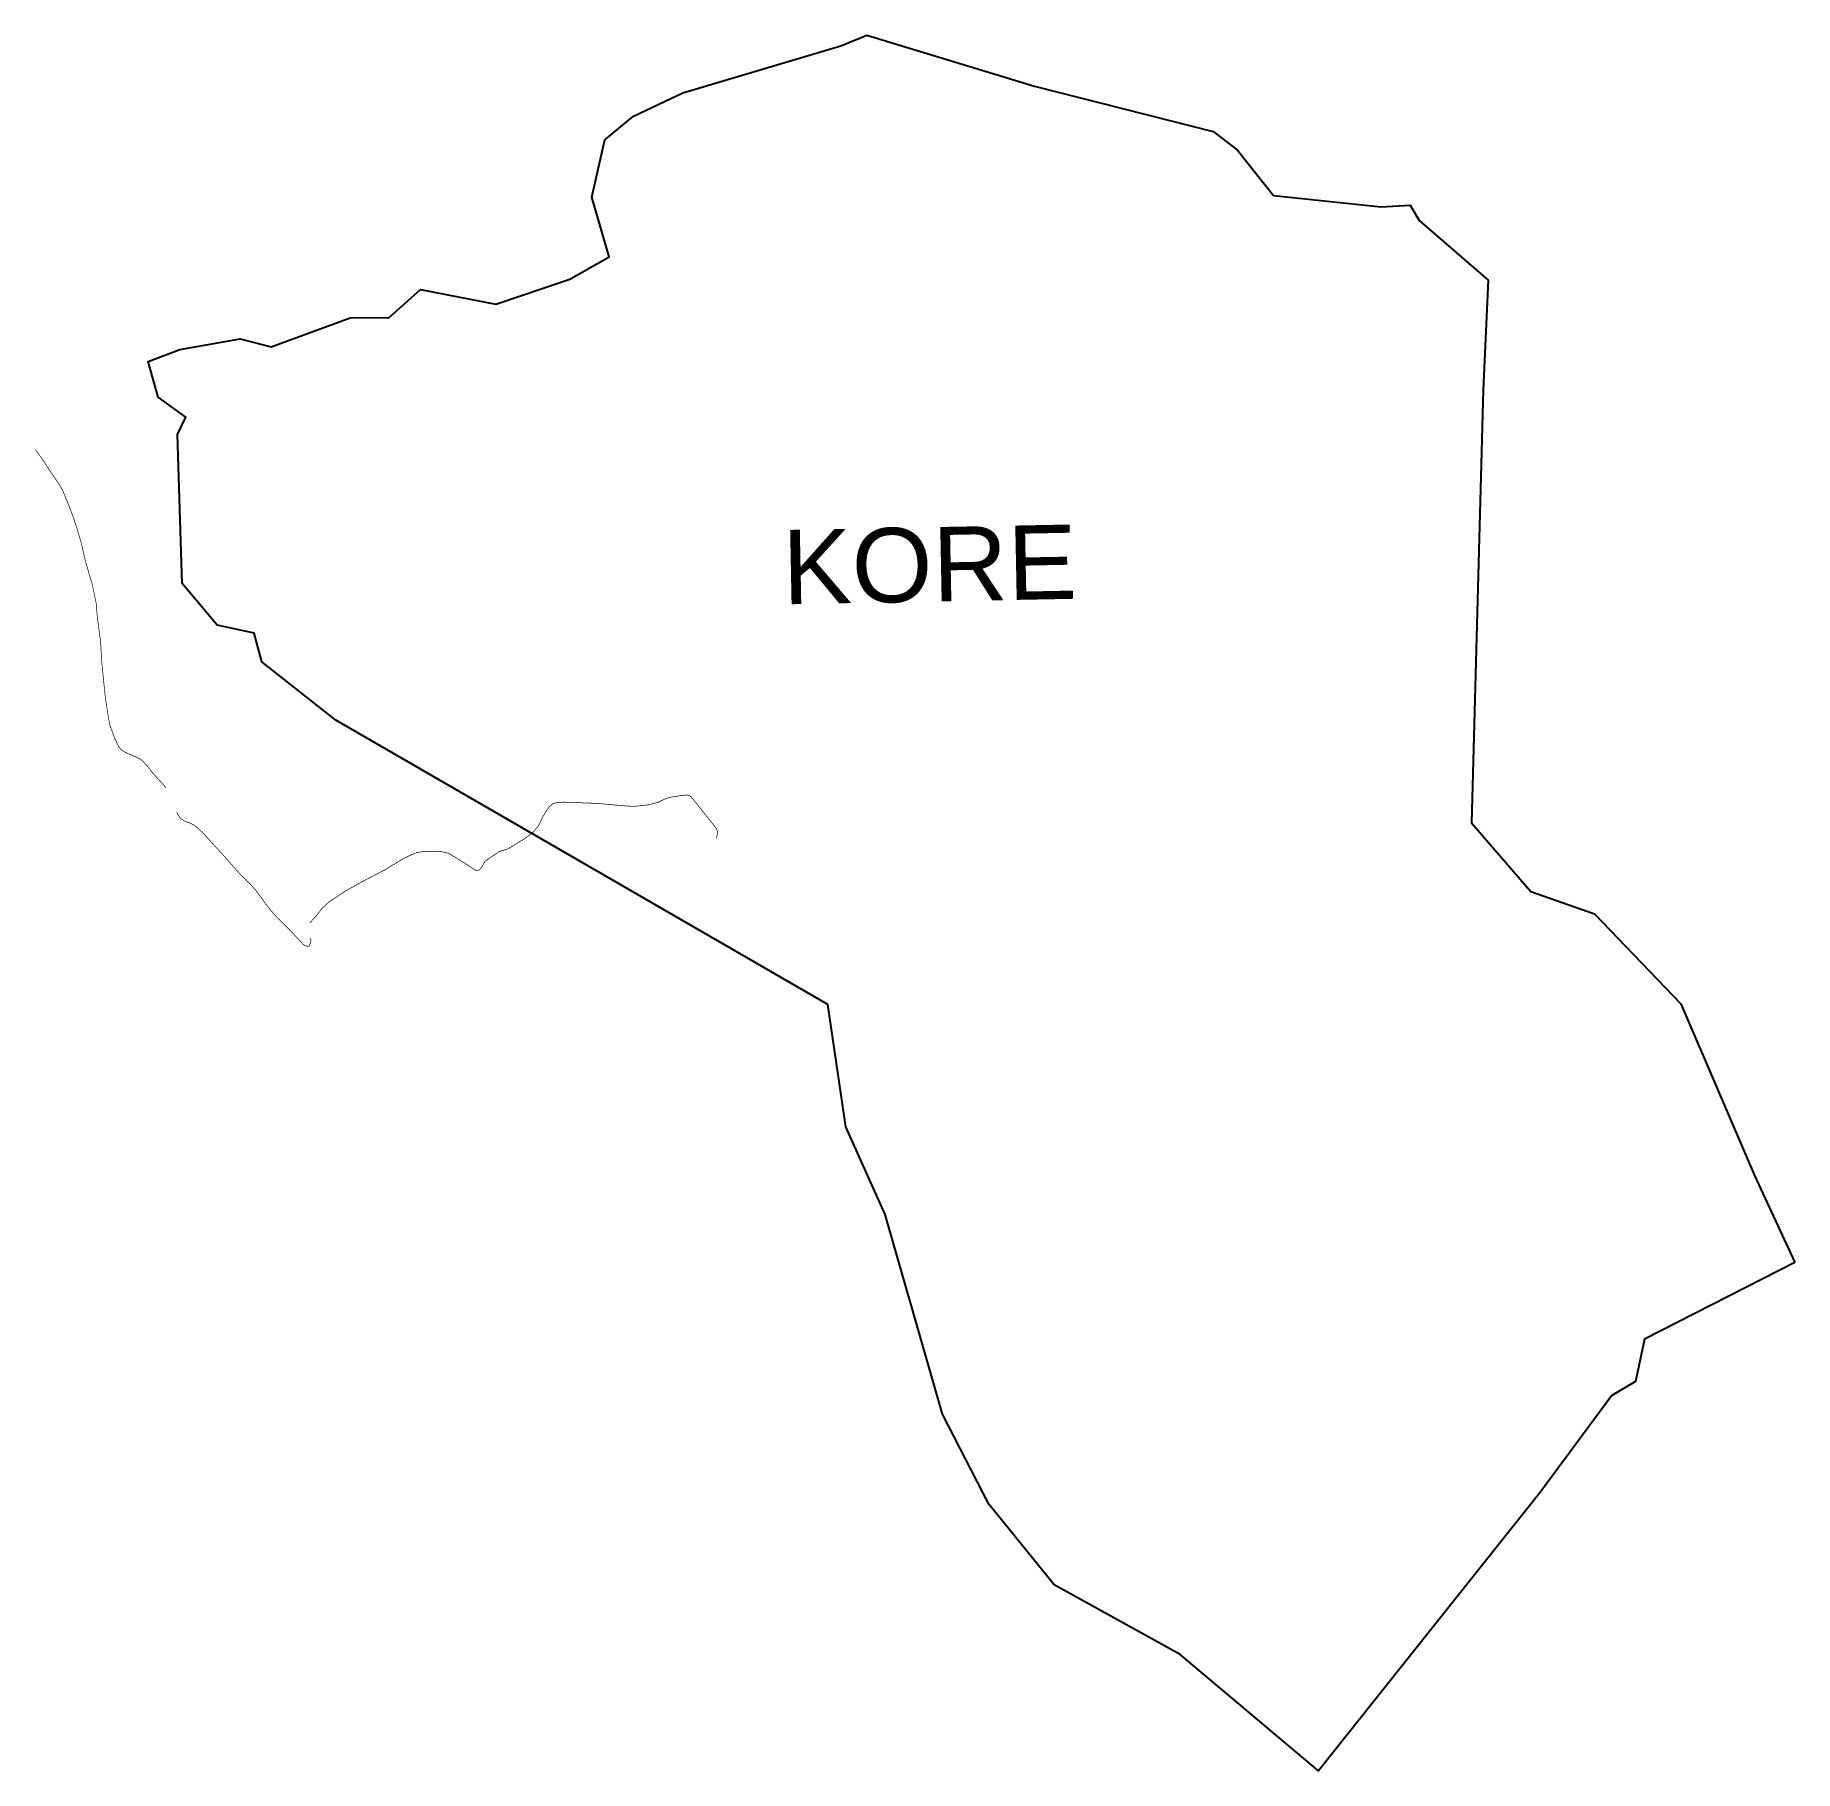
# Model space of a CAD drawing. Header units: metres. Extents: x 261646 to 264218, y 2159443 to 2161982.
import ezdxf

# ---------------------------------------------------------------- set-up
doc = ezdxf.new("R2010")
doc.units = ezdxf.units.M
for name, color, linetype in [('SEAWALL', 170, 'Continuous'), ('village', 3, 'Continuous'), ('VILLAGE NAME', 250, 'Continuous')]:
    doc.layers.add(name, color=color, linetype=linetype)
doc.styles.get("Standard").update_dxf_attribs({"font": 'simplex.shx'})

msp = doc.modelspace()

# ---------------------------------------------------------------- linework, layer by layer
at = {"layer": 'SEAWALL', "color": 30, "const_width": 1, "flags": 128}
for points in [[(261646.2, 2161375.9), (261647.7, 2161373.8), (261657.6, 2161359.8), (261668.8, 2161342.5), (261680.1, 2161326.2), (261685.6, 2161316.7), (261691.1, 2161303.6), (261695.9, 2161291.6), (261702.1, 2161274.9), (261706.7, 2161261), (261713.2, 2161238.9), (261719.2, 2161212.6), (261725.6, 2161190.4), (261728.7, 2161180.2), (261731.1, 2161169.9), (261735, 2161150.5), (261736.5, 2161131.4), (261741.4, 2161094.1), (261743, 2161065.3), (261748.4, 2161011.9), (261754.4, 2160974.2), (261761.7, 2160954.4), (261766.9, 2160943), (261771.4, 2160936.8), (261777.6, 2160932.9), (261785.9, 2160929.4), (261792, 2160926.7), (261797.9, 2160924), (261803.2, 2160920.2), (261810.2, 2160912.3), (261819.9, 2160900.2), (261827, 2160892.5), (261833.7, 2160885.3), (261836.7, 2160881.2)], [(262047.4, 2160684), (262056.2, 2160693.3), (262065.4, 2160705.4), (262075.8, 2160714.8), (262098, 2160729.4), (262121.4, 2160742.7), (262157.2, 2160761.5), (262183.1, 2160777.2), (262195.9, 2160783.4), (262203.9, 2160786.4), (262210.8, 2160787.7), (262222.6, 2160788.4), (262237.6, 2160788.3), (262250.1, 2160785.5), (262271.1, 2160772.6), (262289.9, 2160760.4), (262292.7, 2160760.1), (262295.4, 2160761.4), (262299.5, 2160766.8), (262303.2, 2160773.7), (262310.8, 2160779.1), (262324.7, 2160788.2), (262336.6, 2160791.8), (262364.3, 2160808.8), (262374.3, 2160817), (262382.2, 2160826.9), (262386.8, 2160836.9), (262393.3, 2160847.9), (262397.6, 2160853.9), (262402, 2160857.6), (262407.9, 2160859.6), (262417.5, 2160860.3), (262467.2, 2160858.4), (262510.4, 2160854.6), (262521.4, 2160854.1), (262541.8, 2160856.2), (262556.6, 2160860.1), (262567.2, 2160865.4), (262574.9, 2160867.5), (262591.9, 2160870.2), (262597.9, 2160870.6), (262601.5, 2160870.2), (262604.8, 2160867.8), (262611, 2160860.1), (262641.7, 2160821.5), (262642.9, 2160817.6), (262642.9, 2160813.1), (262641.3, 2160806.9)], [(261852.5, 2160845.6), (261853.5, 2160843.4), (261857.9, 2160836.7), (261863.9, 2160832.6), (261871.9, 2160829.7), (261876.8, 2160827.2), (261882.2, 2160823.4), (261890.8, 2160815.3), (261907, 2160797.5), (261921.9, 2160781.4), (261943.9, 2160756.5), (261960.2, 2160740.1), (261968.3, 2160731.4), (261974.7, 2160722.6), (261982.3, 2160711.9), (261991.1, 2160700.9), (261998.5, 2160692.2), (262005.1, 2160685.9), (262019.7, 2160671.4), (262037.1, 2160652.6), (262040.7, 2160650), (262043.1, 2160649.6), (262046.2, 2160649.5), (262048, 2160654.1), (262048.9, 2160658.1), (262048.1, 2160661.7)]]:
    msp.add_lwpolyline(points, dxfattribs=at)
at = {"layer": 'village', "color": 3, "true_color": 0x00ff00}
msp.add_polyline3d([(264218, 2160187, 0), (263998.5, 2160074.6, 0), (263984.9, 2160012.8, 0), (263950.7, 2159992.2, 0), (263845.3, 2159850.2, 0), (263521.9, 2159443.5, 0), (263319.4, 2159613.4, 0), (263135.5, 2159715.5, 0), (263039.6, 2159833.5, 0), (262972.2, 2159965.1, 0), (262888.5, 2160257.1, 0), (262831, 2160385.6, 0), (262804.4, 2160564.3, 0), (262085.4, 2160980.2, 0), (261977.1, 2161065.5, 0), (261966, 2161107.3, 0), (261911.7, 2161119, 0), (261860.5, 2161179.8, 0), (261853.8, 2161397.8, 0), (261865.8, 2161423.1, 0), (261825.7, 2161452.8, 0), (261811, 2161504.6, 0), (261857.2, 2161522.1, 0), (261945.2, 2161537.9, 0), (261990.5, 2161526.2, 0), (262106.1, 2161568.4, 0), (262163.4, 2161569, 0), (262209.2, 2161610.2, 0), (262319.3, 2161588.8, 0), (262427.5, 2161625.2, 0), (262484.9, 2161657.8, 0), (262459.5, 2161745.2, 0), (262478.5, 2161828.9, 0), (262520.3, 2161863.5, 0), (262592.6, 2161897.8, 0), (262823.6, 2161966.6, 0), (262861.6, 2161982, 0), (263106.5, 2161907.4, 0), (263367.8, 2161840.9, 0), (263403.3, 2161813.6, 0), (263455.9, 2161747.3, 0), (263613.3, 2161731.1, 0), (263655.5, 2161733.2, 0), (263668.7, 2161711, 0), (263769.8, 2161623.8, 0), (263762.4, 2161463.3, 0), (263745.6, 2160830, 0), (263832, 2160729.7, 0), (263925.3, 2160696.7, 0), (264051.3, 2160565.1, 0), (264159, 2160314, 0)], close=True, dxfattribs=at)

# ---------------------------------------------------------------- texts
at = {"layer": 'VILLAGE NAME', "insert": (262736.9, 2161258.2), "char_height": 108.748, "attachment_point": 1, "rotation": 1.1028}
msp.add_mtext_dynamic_manual_height_columns('{\\fArial|b0|i0|c0|p34;KORE}', width=726.929, gutter_width=543.7, heights=[0], dxfattribs=at)

doc.saveas('drawing.dxf')
